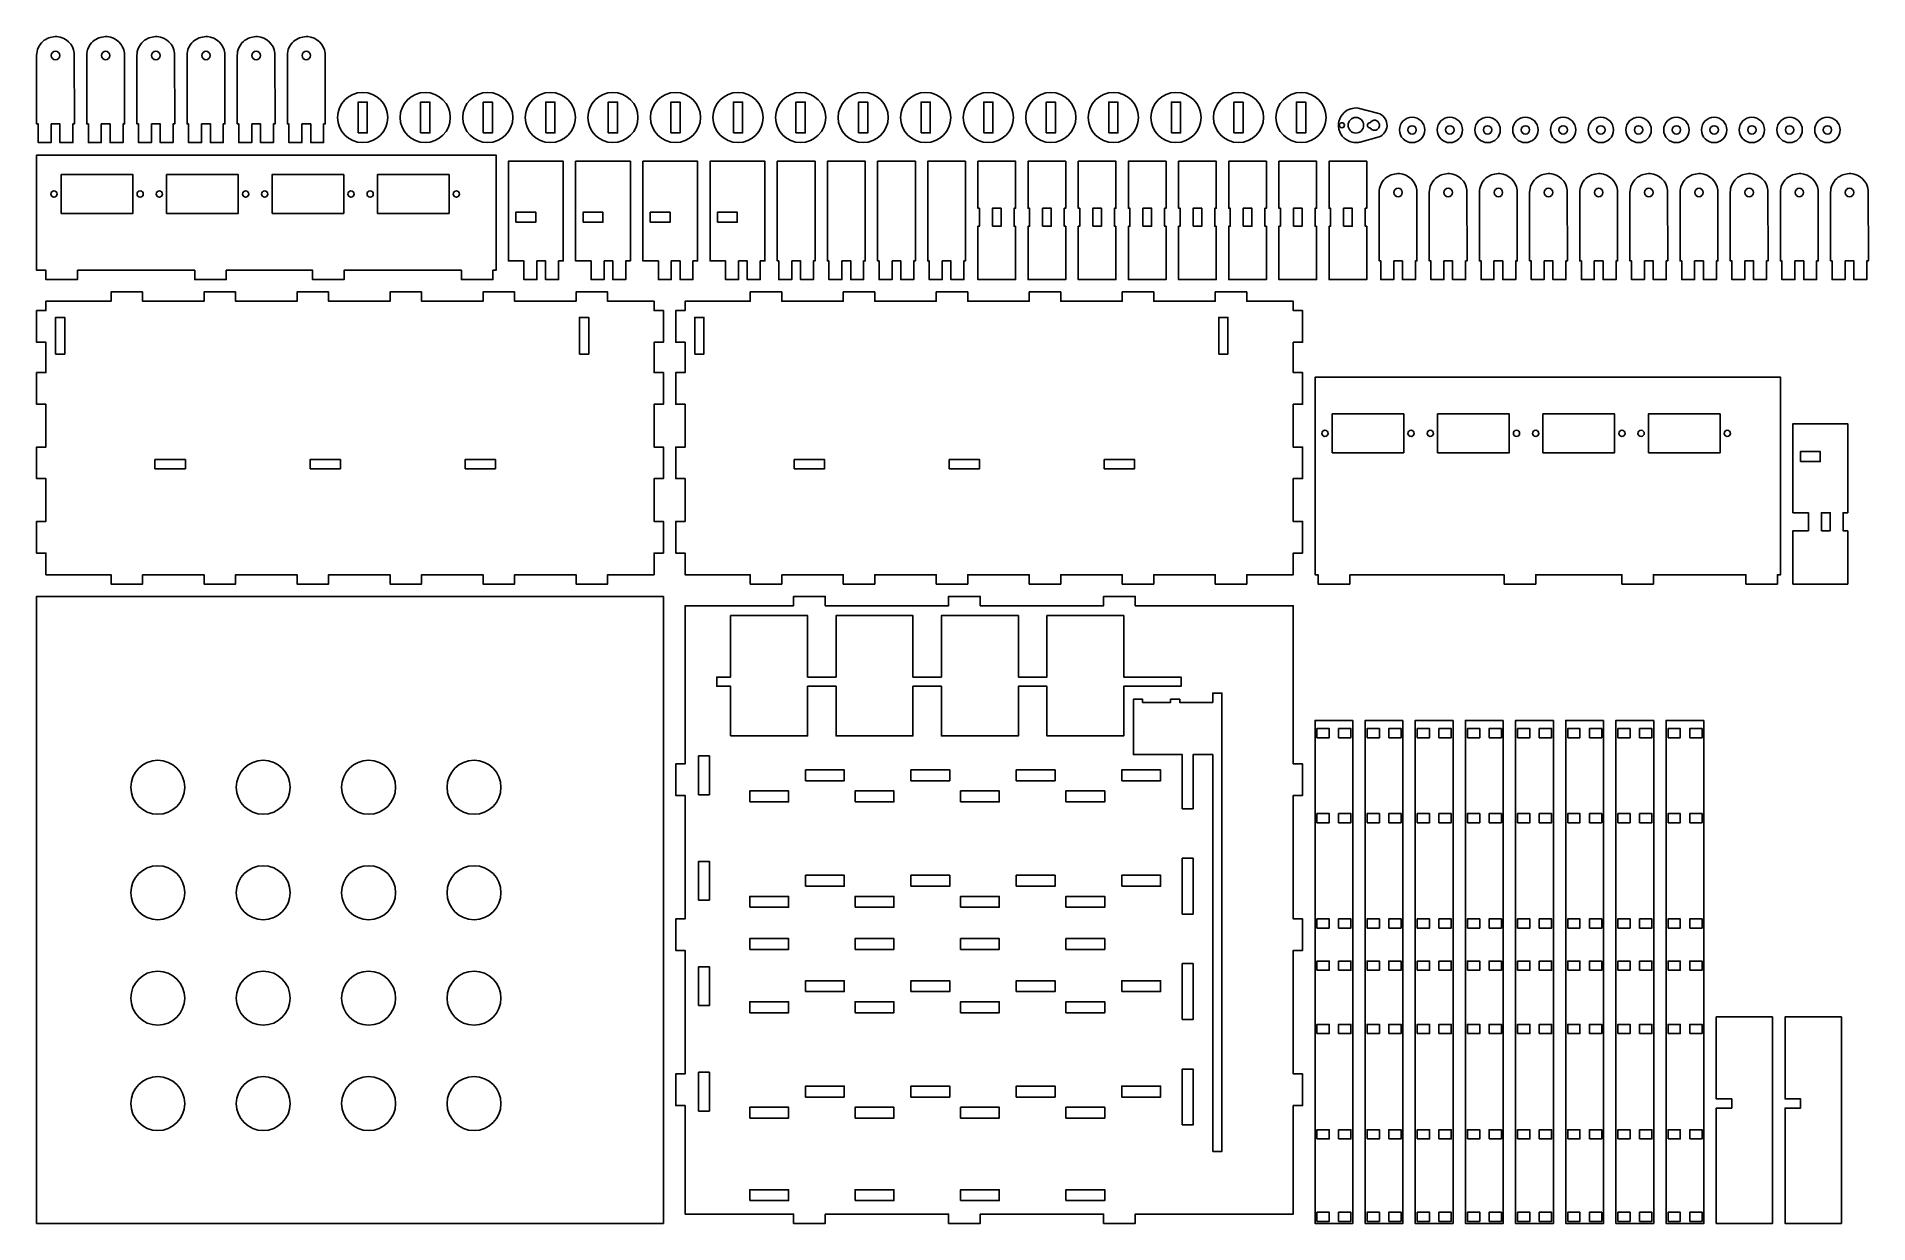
# Model space of a CAD drawing. Header units: millimetres. Extents: x 4 to 595, y 4 to 387.
import ezdxf

# ---------------------------------------------------------------- set-up
doc = ezdxf.new("R2010")
doc.units = ezdxf.units.MM
doc.layers.add('CUT', color=1, linetype='Continuous')
doc.layers.add('CUT_INNER', color=1, linetype='Continuous')

msp = doc.modelspace()

# ---------------------------------------------------------------- linework, layer by layer
at = {"layer": 'CUT'}
for points in [[(8.6797, 358.5391), (11.5, 358.5391), (11.5, 352.5391), (15.6797, 352.5391), (15.6797, 358.5391), (16.1797, 358.5391), (16.1318, 381.3877, 0.364366), (10.5332, 386.7031, 0.166187), (6.4795, 385.5332, 0.22158), (4.0322, 381.2617), (4, 380.7188), (4, 358.5391), (4.5, 358.5391), (4.5, 352.5391), (8.6797, 352.5391), (8.6797, 358.5391)], [(24.8594, 358.5391), (27.6797, 358.5391), (27.6797, 352.5391), (31.8594, 352.5391), (31.8594, 358.5391), (32.3594, 358.5391), (32.3115, 381.3877, 0.364366), (26.7129, 386.7031, 0.166187), (22.6592, 385.5332, 0.22158), (20.2119, 381.2617), (20.1797, 380.7188), (20.1797, 358.5391), (20.6797, 358.5391), (20.6797, 352.5391), (24.8594, 352.5391), (24.8594, 358.5391)], [(41.0391, 358.5391), (43.8594, 358.5391), (43.8594, 352.5391), (48.0391, 352.5391), (48.0391, 358.5391), (48.5391, 358.5391), (48.4912, 381.3877, 0.364366), (42.8926, 386.7031, 0.166187), (38.8389, 385.5332, 0.22158), (36.3916, 381.2617), (36.3594, 380.7188), (36.3594, 358.5391), (36.8594, 358.5391), (36.8594, 352.5391), (41.0391, 352.5391), (41.0391, 358.5391)], [(57.2188, 358.5391), (60.0391, 358.5391), (60.0391, 352.5391), (64.2188, 352.5391), (64.2188, 358.5391), (64.7188, 358.5391), (64.6709, 381.3877, 0.364366), (59.0723, 386.7031, 0.166187), (55.0186, 385.5332, 0.22158), (52.5713, 381.2617), (52.5391, 380.7188), (52.5391, 358.5391), (53.0391, 358.5391), (53.0391, 352.5391), (57.2188, 352.5391), (57.2188, 358.5391)], [(73.3984, 358.5391), (76.2188, 358.5391), (76.2188, 352.5391), (80.3984, 352.5391), (80.3984, 358.5391), (80.8984, 358.5391), (80.8506, 381.3877, 0.364366), (75.252, 386.7031, 0.166187), (71.1982, 385.5332, 0.22158), (68.751, 381.2617), (68.7188, 380.7188), (68.7188, 358.5391), (69.2188, 358.5391), (69.2188, 352.5391), (73.3984, 352.5391), (73.3984, 358.5391)], [(89.5781, 358.5391), (92.3984, 358.5391), (92.3984, 352.5391), (96.5781, 352.5391), (96.5781, 358.5391), (97.0781, 358.5391), (97.0303, 381.3877, 0.364366), (91.4316, 386.7031, 0.166187), (87.3779, 385.5332, 0.22158), (84.9307, 381.2617), (84.8984, 380.7188), (84.8984, 358.5391), (85.3984, 358.5391), (85.3984, 352.5391), (89.5781, 352.5391), (89.5781, 358.5391)], [(429.7314, 352.542, 0.053525), (430.9775, 352.7266), (437.0332, 354.3633, 0.279123), (439.584, 357.874, 0.351998), (436.5508, 362.0518), (430.2344, 363.6758, 0.207231), (425.7949, 362.2773, 0.322994), (424.3594, 356.0342, 0.163185), (426.3906, 353.5117, 0.106636), (428.9746, 352.5674), (429.7314, 352.542)], [(441.7344, 314.3594), (444.5547, 314.3594), (444.5547, 308.3594), (448.7344, 308.3594), (448.7344, 314.3594), (449.2344, 314.3594), (449.1865, 337.208, 0.364366), (443.5879, 342.5234, 0.166187), (439.5342, 341.3535, 0.22158), (437.0869, 337.082), (437.0547, 336.5391), (437.0547, 314.3594), (437.5547, 314.3594), (437.5547, 308.3594), (441.7344, 308.3594), (441.7344, 314.3594)], [(457.9141, 314.3594), (460.7344, 314.3594), (460.7344, 308.3594), (464.9141, 308.3594), (464.9141, 314.3594), (465.4141, 314.3594), (465.3662, 337.208, 0.364366), (459.7676, 342.5234, 0.166187), (455.7139, 341.3535, 0.22158), (453.2666, 337.082), (453.2344, 336.5391), (453.2344, 314.3594), (453.7344, 314.3594), (453.7344, 308.3594), (457.9141, 308.3594), (457.9141, 314.3594)], [(474.0938, 314.3594), (476.9141, 314.3594), (476.9141, 308.3594), (481.0938, 308.3594), (481.0938, 314.3594), (481.5938, 314.3594), (481.5459, 337.208, 0.364366), (475.9473, 342.5234, 0.166187), (471.8936, 341.3535, 0.22158), (469.4463, 337.082), (469.4141, 336.5391), (469.4141, 314.3594), (469.9141, 314.3594), (469.9141, 308.3594), (474.0938, 308.3594), (474.0938, 314.3594)], [(490.2734, 314.3594), (493.0938, 314.3594), (493.0938, 308.3594), (497.2734, 308.3594), (497.2734, 314.3594), (497.7734, 314.3594), (497.7256, 337.208, 0.364366), (492.127, 342.5234, 0.166187), (488.0732, 341.3535, 0.22158), (485.626, 337.082), (485.5938, 336.5391), (485.5938, 314.3594), (486.0938, 314.3594), (486.0938, 308.3594), (490.2734, 308.3594), (490.2734, 314.3594)], [(506.4531, 314.3594), (509.2734, 314.3594), (509.2734, 308.3594), (513.4531, 308.3594), (513.4531, 314.3594), (513.9531, 314.3594), (513.9053, 337.208, 0.364366), (508.3066, 342.5234, 0.166187), (504.2529, 341.3535, 0.22158), (501.8057, 337.082), (501.7734, 336.5391), (501.7734, 314.3594), (502.2734, 314.3594), (502.2734, 308.3594), (506.4531, 308.3594), (506.4531, 314.3594)], [(522.6328, 314.3594), (525.4531, 314.3594), (525.4531, 308.3594), (529.6328, 308.3594), (529.6328, 314.3594), (530.1328, 314.3594), (530.085, 337.208, 0.364366), (524.4863, 342.5234, 0.166187), (520.4326, 341.3535, 0.22158), (517.9854, 337.082), (517.9531, 336.5391), (517.9531, 314.3594), (518.4531, 314.3594), (518.4531, 308.3594), (522.6328, 308.3594), (522.6328, 314.3594)], [(538.8125, 314.3594), (541.6328, 314.3594), (541.6328, 308.3594), (545.8125, 308.3594), (545.8125, 314.3594), (546.3125, 314.3594), (546.2646, 337.208, 0.364366), (540.666, 342.5234, 0.166187), (536.6123, 341.3535, 0.22158), (534.165, 337.082), (534.1328, 336.5391), (534.1328, 314.3594), (534.6328, 314.3594), (534.6328, 308.3594), (538.8125, 308.3594), (538.8125, 314.3594)], [(554.9922, 314.3594), (557.8125, 314.3594), (557.8125, 308.3594), (561.9922, 308.3594), (561.9922, 314.3594), (562.4922, 314.3594), (562.4443, 337.208, 0.364366), (556.8457, 342.5234, 0.166187), (552.792, 341.3535, 0.22158), (550.3447, 337.082), (550.3125, 336.5391), (550.3125, 314.3594), (550.8125, 314.3594), (550.8125, 308.3594), (554.9922, 308.3594), (554.9922, 314.3594)], [(571.1719, 314.3594), (573.9922, 314.3594), (573.9922, 308.3594), (578.1719, 308.3594), (578.1719, 314.3594), (578.6719, 314.3594), (578.624, 337.208, 0.364366), (573.0254, 342.5234, 0.166187), (568.9717, 341.3535, 0.22158), (566.5244, 337.082), (566.4922, 336.5391), (566.4922, 314.3594), (566.9922, 314.3594), (566.9922, 308.3594), (571.1719, 308.3594), (571.1719, 314.3594)], [(587.3516, 314.3594), (590.1719, 314.3594), (590.1719, 308.3594), (594.3516, 308.3594), (594.3516, 314.3594), (594.8516, 314.3594), (594.8037, 337.208, 0.364366), (589.2051, 342.5234, 0.166187), (585.1514, 341.3535, 0.22158), (582.7041, 337.082), (582.6719, 336.5391), (582.6719, 314.3594), (583.1719, 314.3594), (583.1719, 308.3594), (587.3516, 308.3594), (587.3516, 314.3594)]]:
    msp.add_lwpolyline(points, format="xyb", close=True, dxfattribs=at)
for points in [[(17.1797, 311.3594), (55, 311.3594), (55, 308.3594), (65.1797, 308.3594), (65.1797, 311.3594), (93, 311.3594), (93, 308.3594), (103.1797, 308.3594), (103.1797, 311.3594), (141, 311.3594), (141, 308.3594), (151.1797, 308.3594), (151.1797, 311.3594), (152.1797, 311.3594), (152.1797, 348.5391), (4, 348.5391), (4, 311.3594), (7, 311.3594), (7, 308.3594), (17.1797, 308.3594), (17.1797, 311.3594)], [(165.3594, 314.3594), (168.1797, 314.3594), (168.1797, 308.3594), (172.3594, 308.3594), (172.3594, 314.3594), (173.8594, 314.3594), (173.8594, 346.5391), (156.1797, 346.5391), (156.1797, 314.3594), (161.1797, 314.3594), (161.1797, 308.3594), (165.3594, 308.3594), (165.3594, 314.3594)], [(187.0391, 314.3594), (189.8594, 314.3594), (189.8594, 308.3594), (194.0391, 308.3594), (194.0391, 314.3594), (195.5391, 314.3594), (195.5391, 346.5391), (177.8594, 346.5391), (177.8594, 314.3594), (182.8594, 314.3594), (182.8594, 308.3594), (187.0391, 308.3594), (187.0391, 314.3594)], [(208.7188, 314.3594), (211.5391, 314.3594), (211.5391, 308.3594), (215.7188, 308.3594), (215.7188, 314.3594), (217.2188, 314.3594), (217.2188, 346.5391), (199.5391, 346.5391), (199.5391, 314.3594), (204.5391, 314.3594), (204.5391, 308.3594), (208.7188, 308.3594), (208.7188, 314.3594)], [(230.3984, 314.3594), (233.2188, 314.3594), (233.2188, 308.3594), (237.3984, 308.3594), (237.3984, 314.3594), (238.8984, 314.3594), (238.8984, 346.5391), (221.2188, 346.5391), (221.2188, 314.3594), (226.2188, 314.3594), (226.2188, 308.3594), (230.3984, 308.3594), (230.3984, 314.3594)], [(247.5781, 314.3594), (250.3984, 314.3594), (250.3984, 308.3594), (254.5781, 308.3594), (254.5781, 314.3594), (255.0781, 314.3594), (255.0781, 346.5391), (242.8984, 346.5391), (242.8984, 314.3594), (243.3984, 314.3594), (243.3984, 308.3594), (247.5781, 308.3594), (247.5781, 314.3594)], [(263.7578, 314.3594), (266.5781, 314.3594), (266.5781, 308.3594), (270.7578, 308.3594), (270.7578, 314.3594), (271.2578, 314.3594), (271.2578, 346.5391), (259.0781, 346.5391), (259.0781, 314.3594), (259.5781, 314.3594), (259.5781, 308.3594), (263.7578, 308.3594), (263.7578, 314.3594)], [(279.9375, 314.3594), (282.7578, 314.3594), (282.7578, 308.3594), (286.9375, 308.3594), (286.9375, 314.3594), (287.4375, 314.3594), (287.4375, 346.5391), (275.2578, 346.5391), (275.2578, 314.3594), (275.7578, 314.3594), (275.7578, 308.3594), (279.9375, 308.3594), (279.9375, 314.3594)], [(296.1172, 314.3594), (298.9375, 314.3594), (298.9375, 308.3594), (303.1172, 308.3594), (303.1172, 314.3594), (303.6172, 314.3594), (303.6172, 346.5391), (291.4375, 346.5391), (291.4375, 314.3594), (291.9375, 314.3594), (291.9375, 308.3594), (296.1172, 308.3594), (296.1172, 314.3594)], [(319.7969, 325.5488), (319.2969, 325.5488), (319.2969, 331.3594), (319.7969, 331.3594), (319.7969, 346.5391), (307.6172, 346.5391), (307.6172, 331.3594), (308.1172, 331.3594), (308.1172, 325.5488), (307.6172, 325.5488), (307.6172, 308.3594), (319.7969, 308.3594), (319.7969, 325.5488)], [(335.9766, 325.5488), (335.4766, 325.5488), (335.4766, 331.3594), (335.9766, 331.3594), (335.9766, 346.5391), (323.7969, 346.5391), (323.7969, 331.3594), (324.2969, 331.3594), (324.2969, 325.5488), (323.7969, 325.5488), (323.7969, 308.3594), (335.9766, 308.3594), (335.9766, 325.5488)], [(352.1563, 325.5488), (351.6563, 325.5488), (351.6563, 331.3594), (352.1563, 331.3594), (352.1563, 346.5391), (339.9766, 346.5391), (339.9766, 331.3594), (340.4766, 331.3594), (340.4766, 325.5488), (339.9766, 325.5488), (339.9766, 308.3594), (352.1563, 308.3594), (352.1563, 325.5488)], [(368.3359, 325.5488), (367.8359, 325.5488), (367.8359, 331.3594), (368.3359, 331.3594), (368.3359, 346.5391), (356.1563, 346.5391), (356.1563, 331.3594), (356.6563, 331.3594), (356.6563, 325.5488), (356.1563, 325.5488), (356.1563, 308.3594), (368.3359, 308.3594), (368.3359, 325.5488)], [(384.5156, 325.5488), (384.0156, 325.5488), (384.0156, 331.3594), (384.5156, 331.3594), (384.5156, 346.5391), (372.3359, 346.5391), (372.3359, 331.3594), (372.8359, 331.3594), (372.8359, 325.5488), (372.3359, 325.5488), (372.3359, 308.3594), (384.5156, 308.3594), (384.5156, 325.5488)], [(400.6953, 325.5488), (400.1953, 325.5488), (400.1953, 331.3594), (400.6953, 331.3594), (400.6953, 346.5391), (388.5156, 346.5391), (388.5156, 331.3594), (389.0156, 331.3594), (389.0156, 325.5488), (388.5156, 325.5488), (388.5156, 308.3594), (400.6953, 308.3594), (400.6953, 325.5488)], [(416.875, 325.5488), (416.375, 325.5488), (416.375, 331.3594), (416.875, 331.3594), (416.875, 346.5391), (404.6953, 346.5391), (404.6953, 331.3594), (405.1953, 331.3594), (405.1953, 325.5488), (404.6953, 325.5488), (404.6953, 308.3594), (416.875, 308.3594), (416.875, 325.5488)], [(433.0547, 325.5488), (432.5547, 325.5488), (432.5547, 331.3594), (433.0547, 331.3594), (433.0547, 346.5391), (420.875, 346.5391), (420.875, 331.3594), (421.375, 331.3594), (421.375, 325.5488), (420.875, 325.5488), (420.875, 308.3594), (433.0547, 308.3594), (433.0547, 325.5488)], [(38.1797, 213.1797), (58, 213.1797), (58, 210.1797), (68.1797, 210.1797), (68.1797, 213.1797), (88, 213.1797), (88, 210.1797), (98.1797, 210.1797), (98.1797, 213.1797), (118, 213.1797), (118, 210.1797), (128.1797, 210.1797), (128.1797, 213.1797), (148, 213.1797), (148, 210.1797), (158.1797, 210.1797), (158.1797, 213.1797), (178, 213.1797), (178, 210.1797), (188.1797, 210.1797), (188.1797, 213.1797), (203.1797, 213.1797), (203.1797, 220.1797), (206.1797, 220.1797), (206.1797, 230.3594), (203.1797, 230.3594), (203.1797, 244.1797), (206.1797, 244.1797), (206.1797, 254.3594), (203.1797, 254.3594), (203.1797, 268.1797), (206.1797, 268.1797), (206.1797, 278.3594), (203.1797, 278.3594), (203.1797, 288.1797), (206.1797, 288.1797), (206.1797, 298.3594), (203.1797, 298.3594), (203.1797, 301.3594), (188.1797, 301.3594), (188.1797, 304.3594), (178, 304.3594), (178, 301.3594), (158.1797, 301.3594), (158.1797, 304.3594), (148, 304.3594), (148, 301.3594), (128.1797, 301.3594), (128.1797, 304.3594), (118, 304.3594), (118, 301.3594), (98.1797, 301.3594), (98.1797, 304.3594), (88, 304.3594), (88, 301.3594), (68.1797, 301.3594), (68.1797, 304.3594), (58, 304.3594), (58, 301.3594), (38.1797, 301.3594), (38.1797, 304.3594), (28, 304.3594), (28, 301.3594), (7, 301.3594), (7, 298.3594), (4, 298.3594), (4, 288.1797), (7, 288.1797), (7, 278.3594), (4, 278.3594), (4, 268.1797), (7, 268.1797), (7, 254.3594), (4, 254.3594), (4, 244.1797), (7, 244.1797), (7, 230.3594), (4, 230.3594), (4, 220.1797), (7, 220.1797), (7, 213.1797), (28, 213.1797), (28, 210.1797), (38.1797, 210.1797), (38.1797, 213.1797)], [(244.3594, 213.1797), (264.1797, 213.1797), (264.1797, 210.1797), (274.3594, 210.1797), (274.3594, 213.1797), (294.1797, 213.1797), (294.1797, 210.1797), (304.3594, 210.1797), (304.3594, 213.1797), (324.1797, 213.1797), (324.1797, 210.1797), (334.3594, 210.1797), (334.3594, 213.1797), (354.1797, 213.1797), (354.1797, 210.1797), (364.3594, 210.1797), (364.3594, 213.1797), (384.1797, 213.1797), (384.1797, 210.1797), (394.3594, 210.1797), (394.3594, 213.1797), (409.3594, 213.1797), (409.3594, 220.1797), (412.3594, 220.1797), (412.3594, 230.3594), (409.3594, 230.3594), (409.3594, 244.1797), (412.3594, 244.1797), (412.3594, 254.3594), (409.3594, 254.3594), (409.3594, 268.1797), (412.3594, 268.1797), (412.3594, 278.3594), (409.3594, 278.3594), (409.3594, 288.1797), (412.3594, 288.1797), (412.3594, 298.3594), (409.3594, 298.3594), (409.3594, 301.3594), (394.3594, 301.3594), (394.3594, 304.3594), (384.1797, 304.3594), (384.1797, 301.3594), (364.3594, 301.3594), (364.3594, 304.3594), (354.1797, 304.3594), (354.1797, 301.3594), (334.3594, 301.3594), (334.3594, 304.3594), (324.1797, 304.3594), (324.1797, 301.3594), (304.3594, 301.3594), (304.3594, 304.3594), (294.1797, 304.3594), (294.1797, 301.3594), (274.3594, 301.3594), (274.3594, 304.3594), (264.1797, 304.3594), (264.1797, 301.3594), (244.3594, 301.3594), (244.3594, 304.3594), (234.1797, 304.3594), (234.1797, 301.3594), (213.1797, 301.3594), (213.1797, 298.3594), (210.1797, 298.3594), (210.1797, 288.1797), (213.1797, 288.1797), (213.1797, 278.3594), (210.1797, 278.3594), (210.1797, 268.1797), (213.1797, 268.1797), (213.1797, 254.3594), (210.1797, 254.3594), (210.1797, 244.1797), (213.1797, 244.1797), (213.1797, 230.3594), (210.1797, 230.3594), (210.1797, 220.1797), (213.1797, 220.1797), (213.1797, 213.1797), (234.1797, 213.1797), (234.1797, 210.1797), (244.3594, 210.1797), (244.3594, 213.1797)], [(427.5391, 213.1797), (477.3594, 213.1797), (477.3594, 210.1797), (487.5391, 210.1797), (487.5391, 213.1797), (515.3594, 213.1797), (515.3594, 210.1797), (525.5391, 210.1797), (525.5391, 213.1797), (555.3594, 213.1797), (555.3594, 210.1797), (565.5391, 210.1797), (565.5391, 213.1797), (566.5391, 213.1797), (566.5391, 276.8594), (416.3594, 276.8594), (416.3594, 213.1797), (417.3594, 213.1797), (417.3594, 210.1797), (427.5391, 210.1797), (427.5391, 213.1797)], [(588.2188, 227.3691), (586.7188, 227.3691), (586.7188, 233.1797), (588.2188, 233.1797), (588.2188, 261.8594), (570.5391, 261.8594), (570.5391, 233.1797), (575.5391, 233.1797), (575.5391, 227.3691), (570.5391, 227.3691), (570.5391, 210.1797), (588.2188, 210.1797), (588.2188, 227.3691)], [(206.1797, 206.1797), (4, 206.1797), (4, 4), (206.1797, 4), (206.1797, 206.1797)], [(258.3594, 7), (298.1797, 7), (298.1797, 4), (308.3594, 4), (308.3594, 7), (348.1797, 7), (348.1797, 4), (358.3594, 4), (358.3594, 7), (409.3594, 7), (409.3594, 42), (412.3594, 42), (412.3594, 52.1797), (409.3594, 52.1797), (409.3594, 92), (412.3594, 92), (412.3594, 102.1797), (409.3594, 102.1797), (409.3594, 142), (412.3594, 142), (412.3594, 152.1797), (409.3594, 152.1797), (409.3594, 203.1797), (358.3594, 203.1797), (358.3594, 206.1797), (348.1797, 206.1797), (348.1797, 203.1797), (308.3594, 203.1797), (308.3594, 206.1797), (298.1797, 206.1797), (298.1797, 203.1797), (258.3594, 203.1797), (258.3594, 206.1797), (248.1797, 206.1797), (248.1797, 203.1797), (213.1797, 203.1797), (213.1797, 152.1797), (210.1797, 152.1797), (210.1797, 142), (213.1797, 142), (213.1797, 102.1797), (210.1797, 102.1797), (210.1797, 92), (213.1797, 92), (213.1797, 52.1797), (210.1797, 52.1797), (210.1797, 42), (213.1797, 42), (213.1797, 7), (248.1797, 7), (248.1797, 4), (258.3594, 4), (258.3594, 7)], [(428.5391, 166.1797), (416.3594, 166.1797), (416.3594, 4), (428.5391, 4), (428.5391, 166.1797)], [(444.7188, 166.1797), (432.5391, 166.1797), (432.5391, 4), (444.7188, 4), (444.7188, 166.1797)], [(460.8984, 166.1797), (448.7188, 166.1797), (448.7188, 4), (460.8984, 4), (460.8984, 166.1797)], [(477.0781, 166.1797), (464.8984, 166.1797), (464.8984, 4), (477.0781, 4), (477.0781, 166.1797)], [(493.2578, 166.1797), (481.0781, 166.1797), (481.0781, 4), (493.2578, 4), (493.2578, 166.1797)], [(509.4375, 166.1797), (497.2578, 166.1797), (497.2578, 4), (509.4375, 4), (509.4375, 166.1797)], [(525.6172, 166.1797), (513.4375, 166.1797), (513.4375, 4), (525.6172, 4), (525.6172, 166.1797)], [(541.7969, 166.1797), (529.6172, 166.1797), (529.6172, 4), (541.7969, 4), (541.7969, 166.1797)], [(563.9766, 70.5801), (545.7969, 70.5801), (545.7969, 44.1504), (550.7969, 44.1504), (550.7969, 41.1797), (545.7969, 41.1797), (545.7969, 4), (563.9766, 4), (563.9766, 70.5801)], [(586.1563, 70.5801), (567.9766, 70.5801), (567.9766, 44.1504), (572.9766, 44.1504), (572.9766, 41.1797), (567.9766, 41.1797), (567.9766, 4), (586.1563, 4), (586.1563, 70.5801)]]:
    msp.add_lwpolyline(points, close=True, dxfattribs=at)
for centre, radius in [((109.168, 360.6289), 8.09), ((129.3477, 360.6289), 8.09), ((149.5273, 360.6289), 8.09), ((169.707, 360.6289), 8.09), ((189.8867, 360.6289), 8.09), ((210.0664, 360.6289), 8.09), ((230.2461, 360.6289), 8.09), ((250.4258, 360.6289), 8.09), ((270.6055, 360.6289), 8.09), ((290.7852, 360.6289), 8.09), ((310.9648, 360.6289), 8.09), ((331.1445, 360.6289), 8.09), ((351.3242, 360.6289), 8.09), ((371.5039, 360.6289), 8.09), ((391.6836, 360.6289), 8.09), ((411.8633, 360.6289), 8.09), ((447.6796, 356.6279), 4.09), ((459.8573, 356.6279), 4.09), ((472.035, 356.6279), 4.09), ((484.2128, 356.6279), 4.09), ((496.3905, 356.6279), 4.09), ((508.5682, 356.6279), 4.09), ((520.746, 356.6279), 4.09), ((532.9237, 356.6279), 4.09), ((545.1014, 356.6279), 4.09), ((557.2792, 356.6279), 4.09), ((569.4569, 356.6279), 4.09), ((581.6346, 356.6279), 4.09)]:
    msp.add_circle(centre, radius, dxfattribs=at)
at = {"layer": 'CUT_INNER'}
for points in [[(107.6826, 355.6436), (107.6826, 365.6143), (110.6533, 365.6143), (110.6533, 355.6436), (107.6826, 355.6436)], [(127.8623, 355.6436), (127.8623, 365.6143), (130.833, 365.6143), (130.833, 355.6436), (127.8623, 355.6436)], [(148.042, 355.6436), (148.042, 365.6143), (151.0127, 365.6143), (151.0127, 355.6436), (148.042, 355.6436)], [(168.2217, 355.6436), (168.2217, 365.6143), (171.1924, 365.6143), (171.1924, 355.6436), (168.2217, 355.6436)], [(188.4014, 355.6436), (188.4014, 365.6143), (191.3721, 365.6143), (191.3721, 355.6436), (188.4014, 355.6436)], [(208.5811, 355.6436), (208.5811, 365.6143), (211.5518, 365.6143), (211.5518, 355.6436), (208.5811, 355.6436)], [(228.7607, 355.6436), (228.7607, 365.6143), (231.7314, 365.6143), (231.7314, 355.6436), (228.7607, 355.6436)], [(248.9404, 355.6436), (248.9404, 365.6143), (251.9111, 365.6143), (251.9111, 355.6436), (248.9404, 355.6436)], [(269.1201, 355.6436), (269.1201, 365.6143), (272.0908, 365.6143), (272.0908, 355.6436), (269.1201, 355.6436)], [(289.2998, 355.6436), (289.2998, 365.6143), (292.2705, 365.6143), (292.2705, 355.6436), (289.2998, 355.6436)], [(309.4795, 355.6436), (309.4795, 365.6143), (312.4502, 365.6143), (312.4502, 355.6436), (309.4795, 355.6436)], [(329.6592, 355.6436), (329.6592, 365.6143), (332.6299, 365.6143), (332.6299, 355.6436), (329.6592, 355.6436)], [(349.8389, 355.6436), (349.8389, 365.6143), (352.8096, 365.6143), (352.8096, 355.6436), (349.8389, 355.6436)], [(370.0186, 355.6436), (370.0186, 365.6143), (372.9893, 365.6143), (372.9893, 355.6436), (370.0186, 355.6436)], [(390.1982, 355.6436), (390.1982, 365.6143), (393.1689, 365.6143), (393.1689, 355.6436), (390.1982, 355.6436)], [(410.3779, 355.6436), (410.3779, 365.6143), (413.3486, 365.6143), (413.3486, 355.6436), (410.3779, 355.6436)], [(11.9297, 329.6895), (11.9297, 342.209), (35.0498, 342.209), (35.0498, 329.6895), (11.9297, 329.6895)], [(45.9297, 329.6895), (45.9297, 342.209), (69.0498, 342.209), (69.0498, 329.6895), (45.9297, 329.6895)], [(79.9297, 329.6895), (79.9297, 342.209), (103.0498, 342.209), (103.0498, 329.6895), (79.9297, 329.6895)], [(113.9297, 329.6895), (113.9297, 342.209), (137.0498, 342.209), (137.0498, 329.6895), (113.9297, 329.6895)], [(312.2969, 325.5488), (312.2969, 331.3594), (315.1172, 331.3594), (315.1172, 325.5488), (312.2969, 325.5488)], [(328.4766, 325.5488), (328.4766, 331.3594), (331.2969, 331.3594), (331.2969, 325.5488), (328.4766, 325.5488)], [(344.6563, 325.5488), (344.6563, 331.3594), (347.4766, 331.3594), (347.4766, 325.5488), (344.6563, 325.5488)], [(360.8359, 325.5488), (360.8359, 331.3594), (363.6563, 331.3594), (363.6563, 325.5488), (360.8359, 325.5488)], [(377.0156, 325.5488), (377.0156, 331.3594), (379.8359, 331.3594), (379.8359, 325.5488), (377.0156, 325.5488)], [(393.1953, 325.5488), (393.1953, 331.3594), (396.0156, 331.3594), (396.0156, 325.5488), (393.1953, 325.5488)], [(409.375, 325.5488), (409.375, 331.3594), (412.1953, 331.3594), (412.1953, 325.5488), (409.375, 325.5488)], [(425.5547, 325.5488), (425.5547, 331.3594), (428.375, 331.3594), (428.375, 325.5488), (425.5547, 325.5488)], [(158.5586, 326.8389), (158.5586, 330.0596), (164.9795, 330.0596), (164.9795, 326.8389), (158.5586, 326.8389)], [(180.2383, 326.8389), (180.2383, 330.0596), (186.6592, 330.0596), (186.6592, 326.8389), (180.2383, 326.8389)], [(201.918, 326.8389), (201.918, 330.0596), (208.3389, 330.0596), (208.3389, 326.8389), (201.918, 326.8389)], [(223.5977, 326.8389), (223.5977, 330.0596), (230.0186, 330.0596), (230.0186, 326.8389), (223.5977, 326.8389)], [(10.1045, 284.3594), (10.1045, 296.1797), (13.0752, 296.1797), (13.0752, 284.3594), (10.1045, 284.3594)], [(179.1045, 284.3594), (179.1045, 296.1797), (182.0752, 296.1797), (182.0752, 284.3594), (179.1045, 284.3594)], [(216.2842, 284.3594), (216.2842, 296.1797), (219.2549, 296.1797), (219.2549, 284.3594), (216.2842, 284.3594)], [(385.2842, 284.3594), (385.2842, 296.1797), (388.2549, 296.1797), (388.2549, 284.3594), (385.2842, 284.3594)], [(421.8887, 252.5098), (421.8887, 265.0293), (445.0098, 265.0293), (445.0098, 252.5098), (421.8887, 252.5098)], [(455.8887, 252.5098), (455.8887, 265.0293), (479.0098, 265.0293), (479.0098, 252.5098), (455.8887, 252.5098)], [(489.8887, 252.5098), (489.8887, 265.0293), (513.0098, 265.0293), (513.0098, 252.5098), (489.8887, 252.5098)], [(523.8887, 252.5098), (523.8887, 265.0293), (547.0098, 265.0293), (547.0098, 252.5098), (523.8887, 252.5098)], [(42.1797, 247.3594), (42.1797, 250.3301), (52, 250.3301), (52, 247.3594), (42.1797, 247.3594)], [(92.1797, 247.3594), (92.1797, 250.3301), (102, 250.3301), (102, 247.3594), (92.1797, 247.3594)], [(142.1797, 247.3594), (142.1797, 250.3301), (152, 250.3301), (152, 247.3594), (142.1797, 247.3594)], [(248.3594, 247.3594), (248.3594, 250.3301), (258.1797, 250.3301), (258.1797, 247.3594), (248.3594, 247.3594)], [(298.3594, 247.3594), (298.3594, 250.3301), (308.1797, 250.3301), (308.1797, 247.3594), (298.3594, 247.3594)], [(348.3594, 247.3594), (348.3594, 250.3301), (358.1797, 250.3301), (358.1797, 247.3594), (348.3594, 247.3594)], [(572.9189, 249.6592), (572.9189, 252.8799), (579.3389, 252.8799), (579.3389, 249.6592), (572.9189, 249.6592)], [(579.7188, 227.3691), (579.7188, 233.1797), (582.5391, 233.1797), (582.5391, 227.3691), (579.7188, 227.3691)], [(227.8594, 161.1797), (227.8594, 177.2051), (223.3594, 177.2051), (223.3594, 180.1748), (227.8594, 180.1748), (227.8594, 200), (252.6797, 200), (252.6797, 180.1748), (261.8594, 180.1748), (261.8594, 200), (286.6797, 200), (286.6797, 180.1748), (295.8594, 180.1748), (295.8594, 200), (320.6797, 200), (320.6797, 180.1748), (329.8594, 180.1748), (329.8594, 200), (354.6797, 200), (354.6797, 180.1748), (373.1797, 180.1748), (373.1797, 177.2051), (354.6797, 177.2051), (354.6797, 161.1797), (329.8594, 161.1797), (329.8594, 177.2051), (320.6797, 177.2051), (320.6797, 161.1797), (295.8594, 161.1797), (295.8594, 177.2051), (286.6797, 177.2051), (286.6797, 161.1797), (261.8594, 161.1797), (261.8594, 177.2051), (252.6797, 177.2051), (252.6797, 161.1797), (227.8594, 161.1797)], [(383.3848, 27.1797), (383.3848, 155.1797), (377.0293, 155.1797), (377.0293, 137.7295), (373.5098, 137.7295), (373.5098, 155.1797), (357.7842, 155.1797), (357.7842, 173), (360.7549, 173), (360.7549, 172), (369.7842, 172), (369.7842, 173), (372.7549, 173), (372.7549, 172), (383.3848, 172), (383.3848, 175), (386.3545, 175), (386.3545, 27.1797), (383.3848, 27.1797)], [(416.9639, 160.6045), (416.9639, 163.5752), (420.9346, 163.5752), (420.9346, 160.6045), (416.9639, 160.6045)], [(423.9639, 160.6045), (423.9639, 163.5752), (427.9346, 163.5752), (427.9346, 160.6045), (423.9639, 160.6045)], [(433.1436, 160.6045), (433.1436, 163.5752), (437.1143, 163.5752), (437.1143, 160.6045), (433.1436, 160.6045)], [(440.1436, 160.6045), (440.1436, 163.5752), (444.1143, 163.5752), (444.1143, 160.6045), (440.1436, 160.6045)], [(449.3232, 160.6045), (449.3232, 163.5752), (453.2939, 163.5752), (453.2939, 160.6045), (449.3232, 160.6045)], [(456.3232, 160.6045), (456.3232, 163.5752), (460.2939, 163.5752), (460.2939, 160.6045), (456.3232, 160.6045)], [(465.5029, 160.6045), (465.5029, 163.5752), (469.4736, 163.5752), (469.4736, 160.6045), (465.5029, 160.6045)], [(472.5029, 160.6045), (472.5029, 163.5752), (476.4736, 163.5752), (476.4736, 160.6045), (472.5029, 160.6045)], [(481.6826, 160.6045), (481.6826, 163.5752), (485.6533, 163.5752), (485.6533, 160.6045), (481.6826, 160.6045)], [(488.6826, 160.6045), (488.6826, 163.5752), (492.6533, 163.5752), (492.6533, 160.6045), (488.6826, 160.6045)], [(497.8623, 160.6045), (497.8623, 163.5752), (501.833, 163.5752), (501.833, 160.6045), (497.8623, 160.6045)], [(504.8623, 160.6045), (504.8623, 163.5752), (508.833, 163.5752), (508.833, 160.6045), (504.8623, 160.6045)], [(514.042, 160.6045), (514.042, 163.5752), (518.0127, 163.5752), (518.0127, 160.6045), (514.042, 160.6045)], [(521.042, 160.6045), (521.042, 163.5752), (525.0127, 163.5752), (525.0127, 160.6045), (521.042, 160.6045)], [(530.2217, 160.6045), (530.2217, 163.5752), (534.1924, 163.5752), (534.1924, 160.6045), (530.2217, 160.6045)], [(537.2217, 160.6045), (537.2217, 163.5752), (541.1924, 163.5752), (541.1924, 160.6045), (537.2217, 160.6045)], [(217.5098, 142.2295), (217.5098, 154.75), (221.0293, 154.75), (221.0293, 142.2295), (217.5098, 142.2295)], [(252.0098, 146.7295), (252.0098, 150.25), (264.5293, 150.25), (264.5293, 146.7295), (252.0098, 146.7295)], [(286.0098, 146.7295), (286.0098, 150.25), (298.5293, 150.25), (298.5293, 146.7295), (286.0098, 146.7295)], [(320.0098, 146.7295), (320.0098, 150.25), (332.5293, 150.25), (332.5293, 146.7295), (320.0098, 146.7295)], [(354.0098, 146.7295), (354.0098, 150.25), (366.5293, 150.25), (366.5293, 146.7295), (354.0098, 146.7295)], [(234.0098, 139.9297), (234.0098, 143.4502), (246.5293, 143.4502), (246.5293, 139.9297), (234.0098, 139.9297)], [(268.0098, 139.9297), (268.0098, 143.4502), (280.5293, 143.4502), (280.5293, 139.9297), (268.0098, 139.9297)], [(302.0098, 139.9297), (302.0098, 143.4502), (314.5293, 143.4502), (314.5293, 139.9297), (302.0098, 139.9297)], [(336.0098, 139.9297), (336.0098, 143.4502), (348.5293, 143.4502), (348.5293, 139.9297), (336.0098, 139.9297)], [(416.9639, 133.2051), (416.9639, 136.1748), (420.9346, 136.1748), (420.9346, 133.2051), (416.9639, 133.2051)], [(423.9639, 133.2051), (423.9639, 136.1748), (427.9346, 136.1748), (427.9346, 133.2051), (423.9639, 133.2051)], [(433.1436, 133.2051), (433.1436, 136.1748), (437.1143, 136.1748), (437.1143, 133.2051), (433.1436, 133.2051)], [(440.1436, 133.2051), (440.1436, 136.1748), (444.1143, 136.1748), (444.1143, 133.2051), (440.1436, 133.2051)], [(449.3232, 133.2051), (449.3232, 136.1748), (453.2939, 136.1748), (453.2939, 133.2051), (449.3232, 133.2051)], [(456.3232, 133.2051), (456.3232, 136.1748), (460.2939, 136.1748), (460.2939, 133.2051), (456.3232, 133.2051)], [(465.5029, 133.2051), (465.5029, 136.1748), (469.4736, 136.1748), (469.4736, 133.2051), (465.5029, 133.2051)], [(472.5029, 133.2051), (472.5029, 136.1748), (476.4736, 136.1748), (476.4736, 133.2051), (472.5029, 133.2051)], [(481.6826, 133.2051), (481.6826, 136.1748), (485.6533, 136.1748), (485.6533, 133.2051), (481.6826, 133.2051)], [(488.6826, 133.2051), (488.6826, 136.1748), (492.6533, 136.1748), (492.6533, 133.2051), (488.6826, 133.2051)], [(497.8623, 133.2051), (497.8623, 136.1748), (501.833, 136.1748), (501.833, 133.2051), (497.8623, 133.2051)], [(504.8623, 133.2051), (504.8623, 136.1748), (508.833, 136.1748), (508.833, 133.2051), (504.8623, 133.2051)], [(514.042, 133.2051), (514.042, 136.1748), (518.0127, 136.1748), (518.0127, 133.2051), (514.042, 133.2051)], [(521.042, 133.2051), (521.042, 136.1748), (525.0127, 136.1748), (525.0127, 133.2051), (521.042, 133.2051)], [(530.2217, 133.2051), (530.2217, 136.1748), (534.1924, 136.1748), (534.1924, 133.2051), (530.2217, 133.2051)], [(537.2217, 133.2051), (537.2217, 136.1748), (541.1924, 136.1748), (541.1924, 133.2051), (537.2217, 133.2051)], [(217.5098, 108.2295), (217.5098, 120.75), (221.0293, 120.75), (221.0293, 108.2295), (217.5098, 108.2295)], [(373.5098, 103.7295), (373.5098, 121.75), (377.0293, 121.75), (377.0293, 103.7295), (373.5098, 103.7295)], [(252.0098, 112.7295), (252.0098, 116.25), (264.5293, 116.25), (264.5293, 112.7295), (252.0098, 112.7295)], [(286.0098, 112.7295), (286.0098, 116.25), (298.5293, 116.25), (298.5293, 112.7295), (286.0098, 112.7295)], [(320.0098, 112.7295), (320.0098, 116.25), (332.5293, 116.25), (332.5293, 112.7295), (320.0098, 112.7295)], [(354.0098, 112.7295), (354.0098, 116.25), (366.5293, 116.25), (366.5293, 112.7295), (354.0098, 112.7295)], [(234.0098, 105.9297), (234.0098, 109.4502), (246.5293, 109.4502), (246.5293, 105.9297), (234.0098, 105.9297)], [(268.0098, 105.9297), (268.0098, 109.4502), (280.5293, 109.4502), (280.5293, 105.9297), (268.0098, 105.9297)], [(302.0098, 105.9297), (302.0098, 109.4502), (314.5293, 109.4502), (314.5293, 105.9297), (302.0098, 105.9297)], [(336.0098, 105.9297), (336.0098, 109.4502), (348.5293, 109.4502), (348.5293, 105.9297), (336.0098, 105.9297)], [(416.9639, 99.2051), (416.9639, 102.1748), (420.9346, 102.1748), (420.9346, 99.2051), (416.9639, 99.2051)], [(423.9639, 99.2051), (423.9639, 102.1748), (427.9346, 102.1748), (427.9346, 99.2051), (423.9639, 99.2051)], [(433.1436, 99.2051), (433.1436, 102.1748), (437.1143, 102.1748), (437.1143, 99.2051), (433.1436, 99.2051)], [(440.1436, 99.2051), (440.1436, 102.1748), (444.1143, 102.1748), (444.1143, 99.2051), (440.1436, 99.2051)], [(449.3232, 99.2051), (449.3232, 102.1748), (453.2939, 102.1748), (453.2939, 99.2051), (449.3232, 99.2051)], [(456.3232, 99.2051), (456.3232, 102.1748), (460.2939, 102.1748), (460.2939, 99.2051), (456.3232, 99.2051)], [(465.5029, 99.2051), (465.5029, 102.1748), (469.4736, 102.1748), (469.4736, 99.2051), (465.5029, 99.2051)], [(472.5029, 99.2051), (472.5029, 102.1748), (476.4736, 102.1748), (476.4736, 99.2051), (472.5029, 99.2051)], [(481.6826, 99.2051), (481.6826, 102.1748), (485.6533, 102.1748), (485.6533, 99.2051), (481.6826, 99.2051)], [(488.6826, 99.2051), (488.6826, 102.1748), (492.6533, 102.1748), (492.6533, 99.2051), (488.6826, 99.2051)], [(497.8623, 99.2051), (497.8623, 102.1748), (501.833, 102.1748), (501.833, 99.2051), (497.8623, 99.2051)], [(504.8623, 99.2051), (504.8623, 102.1748), (508.833, 102.1748), (508.833, 99.2051), (504.8623, 99.2051)], [(514.042, 99.2051), (514.042, 102.1748), (518.0127, 102.1748), (518.0127, 99.2051), (514.042, 99.2051)], [(521.042, 99.2051), (521.042, 102.1748), (525.0127, 102.1748), (525.0127, 99.2051), (521.042, 99.2051)], [(530.2217, 99.2051), (530.2217, 102.1748), (534.1924, 102.1748), (534.1924, 99.2051), (530.2217, 99.2051)], [(537.2217, 99.2051), (537.2217, 102.1748), (541.1924, 102.1748), (541.1924, 99.2051), (537.2217, 99.2051)], [(234.0098, 92.3301), (234.0098, 95.8496), (246.5293, 95.8496), (246.5293, 92.3301), (234.0098, 92.3301)], [(268.0098, 92.3301), (268.0098, 95.8496), (280.5293, 95.8496), (280.5293, 92.3301), (268.0098, 92.3301)], [(302.0098, 92.3301), (302.0098, 95.8496), (314.5293, 95.8496), (314.5293, 92.3301), (302.0098, 92.3301)], [(336.0098, 92.3301), (336.0098, 95.8496), (348.5293, 95.8496), (348.5293, 92.3301), (336.0098, 92.3301)], [(217.5098, 74.2295), (217.5098, 86.75), (221.0293, 86.75), (221.0293, 74.2295), (217.5098, 74.2295)], [(373.5098, 69.7295), (373.5098, 87.75), (377.0293, 87.75), (377.0293, 69.7295), (373.5098, 69.7295)], [(416.9639, 85.6045), (416.9639, 88.5752), (420.9346, 88.5752), (420.9346, 85.6045), (416.9639, 85.6045)], [(423.9639, 85.6045), (423.9639, 88.5752), (427.9346, 88.5752), (427.9346, 85.6045), (423.9639, 85.6045)], [(433.1436, 85.6045), (433.1436, 88.5752), (437.1143, 88.5752), (437.1143, 85.6045), (433.1436, 85.6045)], [(440.1436, 85.6045), (440.1436, 88.5752), (444.1143, 88.5752), (444.1143, 85.6045), (440.1436, 85.6045)], [(449.3232, 85.6045), (449.3232, 88.5752), (453.2939, 88.5752), (453.2939, 85.6045), (449.3232, 85.6045)], [(456.3232, 85.6045), (456.3232, 88.5752), (460.2939, 88.5752), (460.2939, 85.6045), (456.3232, 85.6045)], [(465.5029, 85.6045), (465.5029, 88.5752), (469.4736, 88.5752), (469.4736, 85.6045), (465.5029, 85.6045)], [(472.5029, 85.6045), (472.5029, 88.5752), (476.4736, 88.5752), (476.4736, 85.6045), (472.5029, 85.6045)], [(481.6826, 85.6045), (481.6826, 88.5752), (485.6533, 88.5752), (485.6533, 85.6045), (481.6826, 85.6045)], [(488.6826, 85.6045), (488.6826, 88.5752), (492.6533, 88.5752), (492.6533, 85.6045), (488.6826, 85.6045)], [(497.8623, 85.6045), (497.8623, 88.5752), (501.833, 88.5752), (501.833, 85.6045), (497.8623, 85.6045)], [(504.8623, 85.6045), (504.8623, 88.5752), (508.833, 88.5752), (508.833, 85.6045), (504.8623, 85.6045)], [(514.042, 85.6045), (514.042, 88.5752), (518.0127, 88.5752), (518.0127, 85.6045), (514.042, 85.6045)], [(521.042, 85.6045), (521.042, 88.5752), (525.0127, 88.5752), (525.0127, 85.6045), (521.042, 85.6045)], [(530.2217, 85.6045), (530.2217, 88.5752), (534.1924, 88.5752), (534.1924, 85.6045), (530.2217, 85.6045)], [(537.2217, 85.6045), (537.2217, 88.5752), (541.1924, 88.5752), (541.1924, 85.6045), (537.2217, 85.6045)], [(252.0098, 78.7295), (252.0098, 82.25), (264.5293, 82.25), (264.5293, 78.7295), (252.0098, 78.7295)], [(286.0098, 78.7295), (286.0098, 82.25), (298.5293, 82.25), (298.5293, 78.7295), (286.0098, 78.7295)], [(320.0098, 78.7295), (320.0098, 82.25), (332.5293, 82.25), (332.5293, 78.7295), (320.0098, 78.7295)], [(354.0098, 78.7295), (354.0098, 82.25), (366.5293, 82.25), (366.5293, 78.7295), (354.0098, 78.7295)], [(234.0098, 71.9297), (234.0098, 75.4502), (246.5293, 75.4502), (246.5293, 71.9297), (234.0098, 71.9297)], [(268.0098, 71.9297), (268.0098, 75.4502), (280.5293, 75.4502), (280.5293, 71.9297), (268.0098, 71.9297)], [(302.0098, 71.9297), (302.0098, 75.4502), (314.5293, 75.4502), (314.5293, 71.9297), (302.0098, 71.9297)], [(336.0098, 71.9297), (336.0098, 75.4502), (348.5293, 75.4502), (348.5293, 71.9297), (336.0098, 71.9297)], [(416.9639, 65.2051), (416.9639, 68.1748), (420.9346, 68.1748), (420.9346, 65.2051), (416.9639, 65.2051)], [(423.9639, 65.2051), (423.9639, 68.1748), (427.9346, 68.1748), (427.9346, 65.2051), (423.9639, 65.2051)], [(433.1436, 65.2051), (433.1436, 68.1748), (437.1143, 68.1748), (437.1143, 65.2051), (433.1436, 65.2051)], [(440.1436, 65.2051), (440.1436, 68.1748), (444.1143, 68.1748), (444.1143, 65.2051), (440.1436, 65.2051)], [(449.3232, 65.2051), (449.3232, 68.1748), (453.2939, 68.1748), (453.2939, 65.2051), (449.3232, 65.2051)], [(456.3232, 65.2051), (456.3232, 68.1748), (460.2939, 68.1748), (460.2939, 65.2051), (456.3232, 65.2051)], [(465.5029, 65.2051), (465.5029, 68.1748), (469.4736, 68.1748), (469.4736, 65.2051), (465.5029, 65.2051)], [(472.5029, 65.2051), (472.5029, 68.1748), (476.4736, 68.1748), (476.4736, 65.2051), (472.5029, 65.2051)], [(481.6826, 65.2051), (481.6826, 68.1748), (485.6533, 68.1748), (485.6533, 65.2051), (481.6826, 65.2051)], [(488.6826, 65.2051), (488.6826, 68.1748), (492.6533, 68.1748), (492.6533, 65.2051), (488.6826, 65.2051)], [(497.8623, 65.2051), (497.8623, 68.1748), (501.833, 68.1748), (501.833, 65.2051), (497.8623, 65.2051)], [(504.8623, 65.2051), (504.8623, 68.1748), (508.833, 68.1748), (508.833, 65.2051), (504.8623, 65.2051)], [(514.042, 65.2051), (514.042, 68.1748), (518.0127, 68.1748), (518.0127, 65.2051), (514.042, 65.2051)], [(521.042, 65.2051), (521.042, 68.1748), (525.0127, 68.1748), (525.0127, 65.2051), (521.042, 65.2051)], [(530.2217, 65.2051), (530.2217, 68.1748), (534.1924, 68.1748), (534.1924, 65.2051), (530.2217, 65.2051)], [(537.2217, 65.2051), (537.2217, 68.1748), (541.1924, 68.1748), (541.1924, 65.2051), (537.2217, 65.2051)], [(373.5098, 35.7295), (373.5098, 53.75), (377.0293, 53.75), (377.0293, 35.7295), (373.5098, 35.7295)], [(217.5098, 40.2295), (217.5098, 52.75), (221.0293, 52.75), (221.0293, 40.2295), (217.5098, 40.2295)], [(252.0098, 44.7295), (252.0098, 48.25), (264.5293, 48.25), (264.5293, 44.7295), (252.0098, 44.7295)], [(286.0098, 44.7295), (286.0098, 48.25), (298.5293, 48.25), (298.5293, 44.7295), (286.0098, 44.7295)], [(320.0098, 44.7295), (320.0098, 48.25), (332.5293, 48.25), (332.5293, 44.7295), (320.0098, 44.7295)], [(354.0098, 44.7295), (354.0098, 48.25), (366.5293, 48.25), (366.5293, 44.7295), (354.0098, 44.7295)], [(234.0098, 37.9297), (234.0098, 41.4502), (246.5293, 41.4502), (246.5293, 37.9297), (234.0098, 37.9297)], [(268.0098, 37.9297), (268.0098, 41.4502), (280.5293, 41.4502), (280.5293, 37.9297), (268.0098, 37.9297)], [(302.0098, 37.9297), (302.0098, 41.4502), (314.5293, 41.4502), (314.5293, 37.9297), (302.0098, 37.9297)], [(336.0098, 37.9297), (336.0098, 41.4502), (348.5293, 41.4502), (348.5293, 37.9297), (336.0098, 37.9297)], [(416.9639, 31.2051), (416.9639, 34.1748), (420.9346, 34.1748), (420.9346, 31.2051), (416.9639, 31.2051)], [(423.9639, 31.2051), (423.9639, 34.1748), (427.9346, 34.1748), (427.9346, 31.2051), (423.9639, 31.2051)], [(433.1436, 31.2051), (433.1436, 34.1748), (437.1143, 34.1748), (437.1143, 31.2051), (433.1436, 31.2051)], [(440.1436, 31.2051), (440.1436, 34.1748), (444.1143, 34.1748), (444.1143, 31.2051), (440.1436, 31.2051)], [(449.3232, 31.2051), (449.3232, 34.1748), (453.2939, 34.1748), (453.2939, 31.2051), (449.3232, 31.2051)], [(456.3232, 31.2051), (456.3232, 34.1748), (460.2939, 34.1748), (460.2939, 31.2051), (456.3232, 31.2051)], [(465.5029, 31.2051), (465.5029, 34.1748), (469.4736, 34.1748), (469.4736, 31.2051), (465.5029, 31.2051)], [(472.5029, 31.2051), (472.5029, 34.1748), (476.4736, 34.1748), (476.4736, 31.2051), (472.5029, 31.2051)], [(481.6826, 31.2051), (481.6826, 34.1748), (485.6533, 34.1748), (485.6533, 31.2051), (481.6826, 31.2051)], [(488.6826, 31.2051), (488.6826, 34.1748), (492.6533, 34.1748), (492.6533, 31.2051), (488.6826, 31.2051)], [(497.8623, 31.2051), (497.8623, 34.1748), (501.833, 34.1748), (501.833, 31.2051), (497.8623, 31.2051)], [(504.8623, 31.2051), (504.8623, 34.1748), (508.833, 34.1748), (508.833, 31.2051), (504.8623, 31.2051)], [(514.042, 31.2051), (514.042, 34.1748), (518.0127, 34.1748), (518.0127, 31.2051), (514.042, 31.2051)], [(521.042, 31.2051), (521.042, 34.1748), (525.0127, 34.1748), (525.0127, 31.2051), (521.042, 31.2051)], [(530.2217, 31.2051), (530.2217, 34.1748), (534.1924, 34.1748), (534.1924, 31.2051), (530.2217, 31.2051)], [(537.2217, 31.2051), (537.2217, 34.1748), (541.1924, 34.1748), (541.1924, 31.2051), (537.2217, 31.2051)], [(234.0098, 11.3301), (234.0098, 14.8496), (246.5293, 14.8496), (246.5293, 11.3301), (234.0098, 11.3301)], [(268.0098, 11.3301), (268.0098, 14.8496), (280.5293, 14.8496), (280.5293, 11.3301), (268.0098, 11.3301)], [(302.0098, 11.3301), (302.0098, 14.8496), (314.5293, 14.8496), (314.5293, 11.3301), (302.0098, 11.3301)], [(336.0098, 11.3301), (336.0098, 14.8496), (348.5293, 14.8496), (348.5293, 11.3301), (336.0098, 11.3301)], [(416.9639, 4.6045), (416.9639, 7.5752), (420.9346, 7.5752), (420.9346, 4.6045), (416.9639, 4.6045)], [(423.9639, 4.6045), (423.9639, 7.5752), (427.9346, 7.5752), (427.9346, 4.6045), (423.9639, 4.6045)], [(433.1436, 4.6045), (433.1436, 7.5752), (437.1143, 7.5752), (437.1143, 4.6045), (433.1436, 4.6045)], [(440.1436, 4.6045), (440.1436, 7.5752), (444.1143, 7.5752), (444.1143, 4.6045), (440.1436, 4.6045)], [(449.3232, 4.6045), (449.3232, 7.5752), (453.2939, 7.5752), (453.2939, 4.6045), (449.3232, 4.6045)], [(456.3232, 4.6045), (456.3232, 7.5752), (460.2939, 7.5752), (460.2939, 4.6045), (456.3232, 4.6045)], [(465.5029, 4.6045), (465.5029, 7.5752), (469.4736, 7.5752), (469.4736, 4.6045), (465.5029, 4.6045)], [(472.5029, 4.6045), (472.5029, 7.5752), (476.4736, 7.5752), (476.4736, 4.6045), (472.5029, 4.6045)], [(481.6826, 4.6045), (481.6826, 7.5752), (485.6533, 7.5752), (485.6533, 4.6045), (481.6826, 4.6045)], [(488.6826, 4.6045), (488.6826, 7.5752), (492.6533, 7.5752), (492.6533, 4.6045), (488.6826, 4.6045)], [(497.8623, 4.6045), (497.8623, 7.5752), (501.833, 7.5752), (501.833, 4.6045), (497.8623, 4.6045)], [(504.8623, 4.6045), (504.8623, 7.5752), (508.833, 7.5752), (508.833, 4.6045), (504.8623, 4.6045)], [(514.042, 4.6045), (514.042, 7.5752), (518.0127, 7.5752), (518.0127, 4.6045), (514.042, 4.6045)], [(521.042, 4.6045), (521.042, 7.5752), (525.0127, 7.5752), (525.0127, 4.6045), (521.042, 4.6045)], [(530.2217, 4.6045), (530.2217, 7.5752), (534.1924, 7.5752), (534.1924, 4.6045), (530.2217, 4.6045)], [(537.2217, 4.6045), (537.2217, 7.5752), (541.1924, 7.5752), (541.1924, 4.6045), (537.2217, 4.6045)]]:
    msp.add_lwpolyline(points, close=True, dxfattribs=at)
msp.add_lwpolyline([(435.25, 356.5459, -0.229946), (434.1436, 357.333, -0.470313), (433.2402, 358.0195, -0.493661), (434.1436, 358.9248, -0.724578), (437.1348, 358.3633, -0.522734), (435.25, 356.5459)], format="xyb", close=True, dxfattribs=at)
for centre, radius in [((10.0899, 380.6289), 1.3596), ((26.2696, 380.6289), 1.3596), ((42.4493, 380.6289), 1.3596), ((58.629, 380.6289), 1.3596), ((74.8086, 380.6289), 1.3596), ((90.9883, 380.6289), 1.3596), ((429.542, 358.1289), 2.5098), ((425.0418, 358.1289), 0.8089), ((447.6797, 356.6279), 1.3596), ((459.8575, 356.6279), 1.3596), ((472.0352, 356.6279), 1.3596), ((484.2129, 356.6279), 1.3596), ((496.3907, 356.6279), 1.3596), ((508.5684, 356.6279), 1.3596), ((520.7461, 356.6279), 1.3596), ((532.9239, 356.6279), 1.3596), ((545.1016, 356.6279), 1.3596), ((557.2793, 356.6279), 1.3596), ((569.4571, 356.6279), 1.3596), ((581.6348, 356.6279), 1.3596), ((9.5898, 335.9492), 1.0095), ((37.3898, 335.9492), 1.0095), ((43.5898, 335.9492), 1.0095), ((71.3898, 335.9492), 1.0095), ((77.5898, 335.9492), 1.0095), ((105.3898, 335.9492), 1.0095), ((111.5898, 335.9492), 1.0095), ((139.3898, 335.9492), 1.0094), ((443.1446, 336.4492), 1.3596), ((459.3243, 336.4492), 1.3596), ((475.504, 336.4492), 1.3596), ((491.6836, 336.4492), 1.3596), ((507.8633, 336.4492), 1.3596), ((524.043, 336.4492), 1.3596), ((540.2227, 336.4492), 1.3596), ((556.4024, 336.4492), 1.3596), ((572.5821, 336.4492), 1.3596), ((588.7618, 336.4492), 1.3596), ((419.5493, 258.7695), 1.0095), ((447.3492, 258.7695), 1.0095), ((453.5493, 258.7695), 1.0095), ((481.3492, 258.7695), 1.0095), ((487.5493, 258.7695), 1.0095), ((515.3492, 258.7695), 1.0095), ((521.5493, 258.7695), 1.0095), ((549.3492, 258.7695), 1.0092), ((43.0898, 144.6274), 8.6975), ((77.0898, 144.6274), 8.6975), ((111.0898, 144.6274), 8.6975), ((145.0898, 144.6274), 8.6975), ((43.0898, 110.6273), 8.6975), ((77.0898, 110.6273), 8.6975), ((111.0898, 110.6273), 8.6975), ((145.0898, 110.6273), 8.6975), ((43.0898, 76.6273), 8.6975), ((77.0898, 76.6273), 8.6975), ((111.0898, 76.6273), 8.6975), ((145.0898, 76.6273), 8.6975), ((43.0898, 42.6273), 8.6975), ((77.0898, 42.6273), 8.6975), ((111.0898, 42.6273), 8.6975), ((145.0898, 42.6273), 8.6975)]:
    msp.add_circle(centre, radius, dxfattribs=at)

doc.saveas('drawing.dxf')
